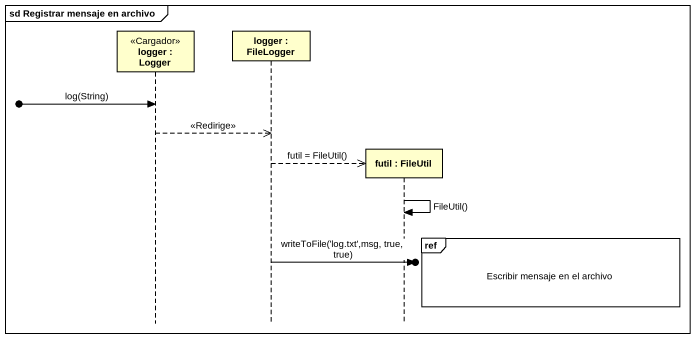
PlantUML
@startuml
mainframe sd Registrar mensaje en archivo
hide footbox
participant "logger : Logger" as logger <<Cargador>>
participant "logger : FileLogger" as logger_2
participant "futil : FileUtil" as futil

[o-> logger : log(String)
logger -->> logger_2 : <<Redirige>>
logger_2 -->> futil ** : futil = FileUtil()
futil -> futil : FileUtil()
ref over futil : Escribir mensaje en el archivo
logger_2 ->o] : writeToFile('log.txt',msg, true, true)
@enduml
